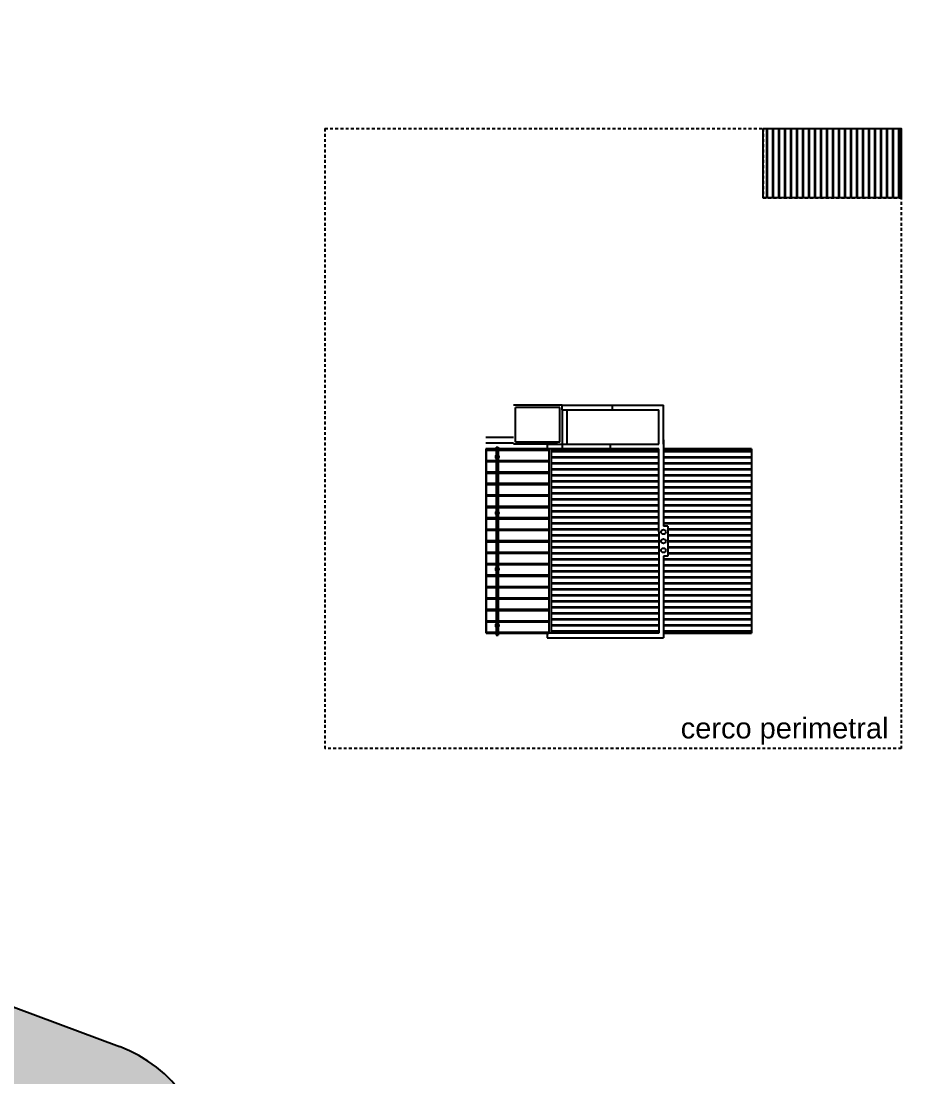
# Model space of a CAD drawing. Header units: millimetres. Extents: x 0 to 6982707, y 6395274 to 12792127.
# Drawn here: x 3492587.61 to 3492626.16, y 6395375.73 to 6395421.54 of the extents above; entities that cross this region are included whole.
import ezdxf

# ---------------------------------------------------------------- set-up
doc = ezdxf.new("R2010")
doc.units = ezdxf.units.MM
doc.header["$LTSCALE"] = 0.01
doc.linetypes.add('DASHED', pattern=[19.05, 12.7, -6.35])
for name, color, linetype in [('auxiliar', 1, 'Continuous'), ('loteo', 4, 'Continuous'), ('mamposteria', 3, 'Continuous')]:
    doc.layers.add(name, color=color, linetype=linetype)
doc.styles.add('ARIAL', font='arial.ttf')

msp = doc.modelspace()

# ---------------------------------------------------------------- hatches: boundary and pattern name
at = {"layer": 'loteo', "linetype": 'Continuous', "ltscale": 1.2, "transparency": 33554687}
h = msp.add_hatch(color=52, dxfattribs=at)
h.dxf.hatch_style = 1
edge = h.paths.add_edge_path()
edge.add_arc((3492636.888, 6395369.587), 6, 90, 205.5126)
edge.add_line((3492631.473, 6395367.003), (3492640.295, 6395348.517))
edge.add_spline(control_points=[(3492640.295, 6395348.517), (3492640.693, 6395348.969), (3492641.057, 6395349.45), (3492641.646, 6395350.385), (3492641.884, 6395350.834), (3492642.268, 6395351.747), (3492642.414, 6395352.208), (3492642.63, 6395353.256), (3492642.677, 6395353.852), (3492642.677, 6395355.296), (3492642.585, 6395356.15), (3492642.371, 6395357.839), (3492642.25, 6395358.675), (3492642.147, 6395360.296), (3492642.164, 6395361.085), (3492642.442, 6395362.156), (3492642.56, 6395362.473), (3492642.881, 6395363.077), (3492643.087, 6395363.365), (3492643.736, 6395364.077), (3492644.234, 6395364.462), (3492645.371, 6395365.266), (3492646.022, 6395365.676), (3492646.907, 6395366.342), (3492647.199, 6395366.586), (3492647.69, 6395367.091), (3492647.886, 6395367.349), (3492648.371, 6395368.21), (3492648.537, 6395368.878), (3492648.631, 6395370.379), (3492648.555, 6395371.208), (3492648.282, 6395372.801), (3492648.11, 6395373.55), (3492647.845, 6395374.609), (3492647.768, 6395374.909), (3492647.509, 6395375.587)], knot_values=[0.222865, 0.222865, 0.222865, 0.222865, 1.785667, 1.785667, 3.148628, 3.148628, 4.511588, 4.511588, 6.217124, 6.217124, 8.591469, 8.591469, 10.965815, 10.965815, 13.340161, 13.340161, 14.37338, 14.37338, 15.4066, 15.4066, 17.190278, 17.190278, 19.329815, 19.329815, 20.531065, 20.531065, 21.732316, 21.732316, 24.218421, 24.218421, 26.704526, 26.704526, 28.746482, 28.746482, 29.544596, 29.544596, 29.544596, 29.544596], degree=3, periodic=0)
edge.add_line((3492647.509, 6395375.587), (3492641.821, 6395375.587))
edge.add_line((3492641.821, 6395375.587), (3492636.888, 6395375.587))
edge = h.paths.add_edge_path()
edge.add_spline(control_points=[(3492559.326, 6395421.586), (3492559.471, 6395422.003), (3492559.644, 6395422.412), (3492560.1, 6395423.328), (3492560.403, 6395423.821), (3492561.074, 6395424.732), (3492561.443, 6395425.151), (3492562.625, 6395426.318), (3492563.515, 6395426.975), (3492566.291, 6395428.699), (3492568.316, 6395429.56), (3492571.41, 6395431.092), (3492572.576, 6395431.735), (3492574.072, 6395432.901), (3492574.541, 6395433.347), (3492575.336, 6395434.338), (3492575.668, 6395434.886), (3492576.607, 6395436.914), (3492576.931, 6395438.624), (3492577.083, 6395442.364), (3492576.91, 6395444.391), (3492576.428, 6395447.572), (3492576.216, 6395448.704), (3492575.747, 6395450.952), (3492575.494, 6395452.07), (3492574.942, 6395454.78), (3492574.675, 6395456.35), (3492574.587, 6395459.045), (3492574.688, 6395460.198), (3492575.195, 6395461.871), (3492575.44, 6395462.438), (3492576.216, 6395463.723), (3492576.82, 6395464.408), (3492578.245, 6395465.633), (3492579.067, 6395466.176), (3492580.617, 6395466.989), (3492581.314, 6395467.293), (3492582.034, 6395467.553)], knot_values=[188.886661, 188.886661, 188.886661, 188.886661, 190.04921, 190.04921, 191.597278, 191.597278, 193.145345, 193.145345, 196.241479, 196.241479, 202.316375, 202.316375, 206.450505, 206.450505, 208.728813, 208.728813, 211.007121, 211.007121, 216.509975, 216.509975, 222.01283, 222.01283, 225.019891, 225.019891, 228.026952, 228.026952, 232.422097, 232.422097, 235.919704, 235.919704, 237.811343, 237.811343, 240.434703, 240.434703, 243.058063, 243.058063, 244.99268, 244.99268, 244.99268, 244.99268], degree=3, periodic=0)
edge.add_line((3492582.034, 6395467.553), (3492576.778, 6395478.578))
edge.add_arc((3492571.362, 6395475.997), 6, 25.4869, 164.8499)
edge.add_line((3492565.571, 6395477.565), (3492552.586, 6395429.607))
edge.add_arc((3492558.377, 6395428.039), 6, 164.8499, 255.2886)
edge.add_line((3492556.853, 6395422.235), (3492559.326, 6395421.586))
edge = h.paths.add_edge_path()
edge.add_arc((3492658.732, 6395425.715), 6, 128.7084, 237.3717)
edge.add_line((3492655.497, 6395420.662), (3492658.822, 6395418.533))
edge.add_spline(control_points=[(3492658.822, 6395418.533), (3492658.958, 6395418.816), (3492659.109, 6395419.099), (3492659.565, 6395419.872), (3492659.896, 6395420.358), (3492661.154, 6395422.064), (3492662.201, 6395423.246), (3492663.551, 6395424.951), (3492663.973, 6395425.523), (3492664.628, 6395426.604), (3492664.859, 6395427.112), (3492665.013, 6395427.782), (3492665.035, 6395427.984), (3492665.024, 6395428.369), (3492664.992, 6395428.549), (3492664.849, 6395428.958), (3492664.722, 6395429.19), (3492664.314, 6395429.75), (3492663.995, 6395430.08), (3492662.85, 6395431.088), (3492661.841, 6395431.774), (3492660.246, 6395432.893), (3492659.677, 6395433.299), (3492659.134, 6395433.727)], knot_values=[382.586242, 382.586242, 382.586242, 382.586242, 383.442078, 383.442078, 384.960581, 384.960581, 388.860072, 388.860072, 390.935734, 390.935734, 393.011397, 393.011397, 393.990616, 393.990616, 394.969835, 394.969835, 396.170262, 396.170262, 397.785032, 397.785032, 401.041826, 401.041826, 402.809817, 402.809817, 402.809817, 402.809817], degree=3, periodic=0)
edge.add_line((3492659.134, 6395433.727), (3492654.98, 6395430.397))
edge = h.paths.add_edge_path()
edge.add_arc((3492673.234, 6395437.337), 6, 344.4625, 488.7084)
edge.add_line((3492669.482, 6395442.019), (3492659.937, 6395434.37))
edge.add_spline(control_points=[(3492659.937, 6395434.37), (3492660.138, 6395434.215), (3492660.344, 6395434.061), (3492661.305, 6395433.361), (3492662.093, 6395432.83), (3492663.568, 6395431.764), (3492664.256, 6395431.231), (3492665.158, 6395430.3), (3492665.454, 6395429.926), (3492665.813, 6395429.252), (3492665.92, 6395428.968), (3492666.035, 6395428.379), (3492666.044, 6395428.081), (3492665.953, 6395427.209), (3492665.747, 6395426.644), (3492665.166, 6395425.517), (3492664.789, 6395424.954), (3492663.94, 6395423.815), (3492663.468, 6395423.239), (3492662.142, 6395421.636), (3492661.268, 6395420.595), (3492660.28, 6395419.126), (3492660.019, 6395418.693), (3492659.758, 6395418.173), (3492659.714, 6395418.081), (3492659.672, 6395417.989)], knot_values=[382.793561, 382.793561, 382.793561, 382.793561, 383.469444, 383.469444, 385.906902, 385.906902, 388.344359, 388.344359, 389.869404, 389.869404, 390.875693, 390.875693, 391.881982, 391.881982, 393.839843, 393.839843, 395.797704, 395.797704, 397.755566, 397.755566, 401.1894, 401.1894, 402.628751, 402.628751, 402.937795, 402.937795, 402.937795, 402.937795], degree=3, periodic=0)
edge.add_line((3492659.672, 6395417.989), (3492662.997, 6395415.86))
edge.add_line((3492662.997, 6395415.86), (3492663.463, 6395415.279))
edge.add_arc((3492668.144, 6395419.032), 6, 218.7167, 344.4618)
edge.add_line((3492673.925, 6395417.424), (3492679.015, 6395435.73))
edge = h.paths.add_edge_path()
edge.add_arc((3492632.252, 6395466.277), 6, 70.9029, 169.5526)
edge.add_spline(control_points=[(3492626.352, 6395467.365), (3492626.443, 6395467.327), (3492626.534, 6395467.288), (3492627.8, 6395466.726), (3492628.938, 6395465.983), (3492630.96, 6395464.206), (3492631.845, 6395463.172), (3492632.902, 6395461.391), (3492633.218, 6395460.694), (3492633.566, 6395459.511), (3492633.656, 6395459.033), (3492633.741, 6395458.084), (3492633.737, 6395457.611), (3492633.578, 6395455.739), (3492633.137, 6395454.369), (3492632.071, 6395451.689), (3492631.445, 6395450.378), (3492630.424, 6395447.832), (3492630.031, 6395446.599), (3492629.88, 6395444.641), (3492629.953, 6395443.882), (3492630.342, 6395442.772), (3492630.516, 6395442.411), (3492630.962, 6395441.683), (3492631.232, 6395441.32), (3492632.492, 6395439.865), (3492633.819, 6395438.823), (3492636.77, 6395437.079), (3492638.394, 6395436.376), (3492641.046, 6395435.619), (3492642.117, 6395435.442), (3492643.694, 6395435.427), (3492644.273, 6395435.505), (3492645.102, 6395435.786), (3492645.397, 6395435.953), (3492645.808, 6395436.327), (3492645.95, 6395436.515), (3492646.171, 6395436.975), (3492646.251, 6395437.256), (3492646.354, 6395437.902), (3492646.376, 6395438.267), (3492646.376, 6395439.529), (3492646.27, 6395440.536), (3492646.078, 6395442.603), (3492645.994, 6395443.665), (3492646.095, 6395445.328), (3492646.198, 6395445.965), (3492646.562, 6395446.949), (3492646.761, 6395447.323), (3492647.235, 6395447.915), (3492647.485, 6395448.148), (3492648.044, 6395448.543), (3492648.353, 6395448.708), (3492649.511, 6395449.19), (3492650.472, 6395449.359), (3492652.443, 6395449.411), (3492653.454, 6395449.292), (3492655.162, 6395448.826), (3492655.884, 6395448.519), (3492656.807, 6395447.883), (3492657.095, 6395447.628), (3492657.517, 6395447.11), (3492657.669, 6395446.858), (3492657.889, 6395446.329), (3492657.959, 6395446.054), (3492658.081, 6395445.185), (3492658.03, 6395444.576), (3492657.814, 6395443.343), (3492657.648, 6395442.717), (3492657.317, 6395441.472), (3492657.151, 6395440.853), (3492656.953, 6395439.805), (3492656.898, 6395439.365), (3492656.893, 6395438.686), (3492656.913, 6395438.432), (3492657.004, 6395437.948), (3492657.076, 6395437.712), (3492657.441, 6395436.831), (3492657.903, 6395436.212), (3492658.697, 6395435.414), (3492658.914, 6395435.213), (3492659.143, 6395435.015)], knot_values=[304.21626, 304.21626, 304.21626, 304.21626, 304.471588, 304.471588, 307.781211, 307.781211, 311.090833, 311.090833, 313.081656, 313.081656, 314.399962, 314.399962, 315.718269, 315.718269, 319.660188, 319.660188, 323.602108, 323.602108, 327.544027, 327.544027, 330.207718, 330.207718, 331.503594, 331.503594, 332.79947, 332.79947, 336.766127, 336.766127, 340.732785, 340.732785, 343.617547, 343.617547, 345.655708, 345.655708, 347.215696, 347.215696, 348.428284, 348.428284, 349.640872, 349.640872, 350.85346, 350.85346, 353.524612, 353.524612, 356.195765, 356.195765, 357.953014, 357.953014, 359.140714, 359.140714, 360.062124, 360.062124, 360.983534, 360.983534, 363.305037, 363.305037, 365.62654, 365.62654, 367.578551, 367.578551, 368.635273, 368.635273, 369.461082, 369.461082, 370.286891, 370.286891, 372.028572, 372.028572, 373.770252, 373.770252, 375.511932, 375.511932, 376.852372, 376.852372, 377.723451, 377.723451, 378.59453, 378.59453, 381.031987, 381.031987, 381.869362, 381.869362, 381.869362, 381.869362], degree=3, periodic=0)
edge.add_line((3492659.143, 6395435.015), (3492675.239, 6395447.914))
edge.add_arc((3492671.487, 6395452.596), 6, 308.7084, 430.6594)
edge.add_arc((3489323.192, 6385913.034), 10116.11, 70.6594182, 70.8949009)
edge = h.paths.add_edge_path()
edge.add_spline(control_points=[(3492658.35, 6395434.38), (3492658.174, 6395434.537), (3492658.002, 6395434.697), (3492657.372, 6395435.323), (3492656.957, 6395435.815), (3492656.303, 6395436.888), (3492656.064, 6395437.471), (3492655.896, 6395438.484), (3492655.883, 6395438.876), (3492655.944, 6395439.977), (3492656.092, 6395440.689), (3492656.439, 6395442.09), (3492656.639, 6395442.779), (3492656.942, 6395444.076), (3492657.044, 6395444.685), (3492657.036, 6395445.465), (3492657.009, 6395445.698), (3492656.901, 6395446.124), (3492656.821, 6395446.316), (3492656.563, 6395446.725), (3492656.36, 6395446.943), (3492655.585, 6395447.552), (3492654.849, 6395447.885), (3492653.193, 6395448.315), (3492652.274, 6395448.414), (3492650.516, 6395448.35), (3492649.677, 6395448.186), (3492648.766, 6395447.792), (3492648.546, 6395447.672), (3492648.161, 6395447.402), (3492647.998, 6395447.255), (3492647.563, 6395446.744), (3492647.362, 6395446.317), (3492647.1, 6395445.307), (3492647.043, 6395444.727), (3492647.027, 6395443.386), (3492647.084, 6395442.611), (3492647.225, 6395441.048), (3492647.309, 6395440.26), (3492647.393, 6395438.75), (3492647.393, 6395438.029), (3492647.226, 6395437.037), (3492647.14, 6395436.719), (3492646.884, 6395436.127), (3492646.71, 6395435.855), (3492646.191, 6395435.282), (3492645.805, 6395435.022), (3492644.824, 6395434.599), (3492644.201, 6395434.478), (3492642.63, 6395434.397), (3492641.641, 6395434.505), (3492638.95, 6395435.102), (3492637.178, 6395435.782), (3492633.873, 6395437.563), (3492632.34, 6395438.662), (3492630.711, 6395440.366), (3492630.309, 6395440.864), (3492629.646, 6395441.895), (3492629.387, 6395442.43), (3492628.986, 6395443.692), (3492628.902, 6395444.424), (3492628.956, 6395446.143), (3492629.182, 6395447.128), (3492629.959, 6395449.499), (3492630.607, 6395450.883), (3492631.793, 6395453.634), (3492632.328, 6395455), (3492632.692, 6395456.94), (3492632.747, 6395457.541), (3492632.701, 6395458.729), (3492632.598, 6395459.316), (3492632.032, 6395461.038), (3492631.339, 6395462.171), (3492629.555, 6395464.202), (3492628.464, 6395465.101), (3492626.933, 6395465.994), (3492626.548, 6395466.19), (3492626.161, 6395466.359)], knot_values=[304.411929, 304.411929, 304.411929, 304.411929, 305.024889, 305.024889, 306.754973, 306.754973, 308.485057, 308.485057, 309.548947, 309.548947, 311.465286, 311.465286, 313.381625, 313.381625, 315.297964, 315.297964, 316.214987, 316.214987, 317.132009, 317.132009, 318.277527, 318.277527, 320.586316, 320.586316, 322.895105, 322.895105, 325.203893, 325.203893, 326.043402, 326.043402, 326.88291, 326.88291, 328.646504, 328.646504, 330.410099, 330.410099, 332.451659, 332.451659, 334.493219, 334.493219, 336.534779, 336.534779, 337.565378, 337.565378, 338.595977, 338.595977, 340.113778, 340.113778, 342.040033, 342.040033, 344.60753, 344.60753, 348.732831, 348.732831, 352.858132, 352.858132, 354.468758, 354.468758, 356.079384, 356.079384, 358.227813, 358.227813, 361.153186, 361.153186, 365.310663, 365.310663, 369.46814, 369.46814, 371.365302, 371.365302, 373.262465, 373.262465, 376.889271, 376.889271, 380.516076, 380.516076, 381.710399, 381.710399, 381.710399, 381.710399], degree=3, periodic=0)
edge.add_line((3492626.161, 6395466.359), (3492621.137, 6395439.907))
edge.add_arc((3492627.031, 6395438.787), 6, 169.2461, 259.2461)
edge.add_line((3492625.912, 6395432.892), (3492639.675, 6395430.278))
edge.add_arc((3492638.556, 6395424.384), 6, 57.3717, 79.2461, ccw=False)
edge.add_line((3492641.791, 6395429.437), (3492643.941, 6395428.061))
edge.add_arc((3492647.176, 6395433.114), 6, 237.3717, 308.7084)
edge.add_line((3492650.928, 6395428.432), (3492658.35, 6395434.38))
edge = h.paths.add_edge_path()
edge.add_arc((3492582.203, 6395483.467), 6, 71.2028, 205.4869)
edge.add_line((3492576.787, 6395480.885), (3492582.991, 6395467.869))
edge.add_spline(control_points=[(3492582.991, 6395467.869), (3492584.236, 6395468.241), (3492585.53, 6395468.483), (3492588.367, 6395468.691), (3492589.9, 6395468.582), (3492591.913, 6395468.02), (3492592.519, 6395467.781), (3492593.535, 6395467.222), (3492593.957, 6395466.922), (3492594.723, 6395466.25), (3492595.069, 6395465.878), (3492596.25, 6395464.397), (3492596.903, 6395463.122), (3492598.14, 6395460.488), (3492598.724, 6395459.126), (3492600.123, 6395456.597), (3492600.936, 6395455.434), (3492602.418, 6395454.13), (3492602.875, 6395453.798), (3492603.87, 6395453.205), (3492604.404, 6395452.944), (3492606.067, 6395452.283), (3492607.258, 6395452.005), (3492609.536, 6395451.828), (3492610.623, 6395451.932), (3492611.97, 6395452.384), (3492612.372, 6395452.584), (3492613.053, 6395453.073), (3492613.339, 6395453.365), (3492613.846, 6395454.054), (3492614.066, 6395454.451), (3492614.667, 6395455.802), (3492614.964, 6395456.899), (3492615.563, 6395459.241), (3492615.866, 6395460.486), (3492616.749, 6395462.916), (3492617.323, 6395464.087), (3492618.631, 6395465.925), (3492619.322, 6395466.645), (3492620.558, 6395467.451), (3492621.025, 6395467.677), (3492622.019, 6395467.977), (3492622.539, 6395468.05), (3492623.832, 6395468.067), (3492624.617, 6395467.941), (3492625.399, 6395467.705)], knot_values=[245.838777, 245.838777, 245.838777, 245.838777, 249.101775, 249.101775, 253.109134, 253.109134, 254.978617, 254.978617, 256.526814, 256.526814, 258.075011, 258.075011, 262.285952, 262.285952, 266.496893, 266.496893, 270.707834, 270.707834, 272.344419, 272.344419, 273.981004, 273.981004, 277.254175, 277.254175, 280.527345, 280.527345, 282.163282, 282.163282, 283.769648, 283.769648, 285.376015, 285.376015, 288.714909, 288.714909, 292.053804, 292.053804, 295.392698, 295.392698, 298.160858, 298.160858, 299.661412, 299.661412, 301.161966, 301.161966, 303.330808, 303.330808, 303.330808, 303.330808], degree=3, periodic=0)
edge.add_line((3492625.399, 6395467.705), (3492625.73, 6395469.449))
edge.add_arc((3492619.835, 6395470.569), 6, 349.2468, 430.9694)
edge.add_arc((3489323.192, 6385913.034), 10116.11, 70.969352, 71.1948051)
edge = h.paths.add_edge_path()
edge.add_spline(control_points=[(3492595.779, 6395359.42), (3492595.632, 6395359.541), (3492595.485, 6395359.659), (3492594.394, 6395360.514), (3492593.459, 6395361.122), (3492592.085, 6395361.704), (3492591.625, 6395361.843), (3492590.701, 6395361.99), (3492590.242, 6395361.987), (3492589.288, 6395361.838), (3492588.795, 6395361.694), (3492587.294, 6395361.132), (3492586.236, 6395360.583), (3492583.931, 6395359.542), (3492582.678, 6395359.049), (3492579.896, 6395358.577), (3492578.404, 6395358.597), (3492575.521, 6395359.073), (3492574.129, 6395359.53), (3492572.049, 6395360.677), (3492571.27, 6395361.282), (3492570.312, 6395362.454), (3492570.018, 6395362.953), (3492569.699, 6395363.848), (3492569.618, 6395364.223), (3492569.553, 6395364.985), (3492569.567, 6395365.371), (3492569.708, 6395366.643), (3492569.96, 6395367.536), (3492570.45, 6395369.256), (3492570.689, 6395370.085), (3492570.821, 6395371.118), (3492570.834, 6395371.403), (3492570.799, 6395371.938), (3492570.753, 6395372.191), (3492570.526, 6395372.946), (3492570.254, 6395373.414), (3492569.612, 6395374.15), (3492569.303, 6395374.432), (3492568.951, 6395374.702)], knot_values=[83.386623, 83.386623, 83.386623, 83.386623, 83.906224, 83.906224, 87.260419, 87.260419, 88.994228, 88.994228, 90.811802, 90.811802, 92.629376, 92.629376, 96.154523, 96.154523, 99.679669, 99.679669, 103.204816, 103.204816, 106.729962, 106.729962, 109.381616, 109.381616, 111.047784, 111.047784, 112.140639, 112.140639, 113.233493, 113.233493, 115.747171, 115.747171, 118.260849, 118.260849, 119.321625, 119.321625, 120.3824, 120.3824, 122.626968, 122.626968, 124.131535, 124.131535, 124.131535, 124.131535], degree=3, periodic=0)
edge.add_line((3492568.951, 6395374.702), (3492548.068, 6395364.056))
edge.add_arc((3492550.792, 6395358.711), 6, 117.0095, 256.3468)
edge.add_line((3492549.376, 6395352.88), (3492587.218, 6395343.688))
edge.add_arc((3492588.634, 6395349.519), 6, 256.3471, 346.3468)
edge.add_line((3492594.465, 6395348.103), (3492595.609, 6395352.815))
edge.add_arc((3492589.779, 6395354.231), 6, 346.3468, 360.0007)
edge.add_line((3492595.779, 6395354.232), (3492595.779, 6395359.42))
edge = h.paths.add_edge_path()
edge.add_arc((3492589.779, 6395371.421), 6, 360, 429.5506)
edge.add_line((3492591.875, 6395377.043), (3492586.212, 6395379.155))
edge.add_line((3492586.212, 6395379.155), (3492584.958, 6395379.859))
edge.add_arc((3492582.019, 6395374.628), 6, 60.673, 117.0095)
edge.add_line((3492579.294, 6395379.974), (3492569.926, 6395375.199))
edge.add_spline(control_points=[(3492569.926, 6395375.199), (3492570.033, 6395375.107), (3492570.136, 6395375.014), (3492570.774, 6395374.399), (3492571.207, 6395373.814), (3492571.631, 6395372.8), (3492571.733, 6395372.428), (3492571.836, 6395371.648), (3492571.834, 6395371.237), (3492571.715, 6395370.128), (3492571.531, 6395369.416), (3492571.07, 6395367.766), (3492570.78, 6395366.826), (3492570.599, 6395365.659), (3492570.571, 6395365.366), (3492570.565, 6395364.806), (3492570.587, 6395364.543), (3492570.714, 6395363.921), (3492570.85, 6395363.569), (3492571.36, 6395362.677), (3492571.832, 6395362.163), (3492573.256, 6395361.072), (3492574.325, 6395360.554), (3492576.669, 6395359.845), (3492577.945, 6395359.652), (3492579.807, 6395359.644), (3492580.42, 6395359.688), (3492581.594, 6395359.873), (3492582.158, 6395360.017), (3492583.791, 6395360.548), (3492584.814, 6395361.033), (3492586.804, 6395361.975), (3492587.769, 6395362.433), (3492589.144, 6395362.821), (3492589.536, 6395362.902), (3492590.331, 6395362.983), (3492590.736, 6395362.979), (3492591.642, 6395362.868), (3492592.142, 6395362.736), (3492593.626, 6395362.176), (3492594.59, 6395361.587), (3492595.62, 6395360.819), (3492595.7, 6395360.759), (3492595.779, 6395360.698)], knot_values=[84.106165, 84.106165, 84.106165, 84.106165, 84.538071, 84.538071, 86.88054, 86.88054, 88.119366, 88.119366, 89.358192, 89.358192, 91.442575, 91.442575, 94.184018, 94.184018, 95.148091, 95.148091, 96.112164, 96.112164, 97.519086, 97.519086, 99.837841, 99.837841, 103.092094, 103.092094, 106.346346, 106.346346, 107.973473, 107.973473, 109.600599, 109.600599, 112.812356, 112.812356, 116.024113, 116.024113, 117.290172, 117.290172, 118.556232, 118.556232, 120.163309, 120.163309, 123.38277, 123.38277, 123.65144, 123.65144, 123.65144, 123.65144], degree=3, periodic=0)
edge.add_line((3492595.779, 6395360.698), (3492595.779, 6395371.421))
edge = h.paths.add_edge_path()
edge.add_arc((3492654.397, 6395369.587), 6, 344.4618, 450)
edge.add_line((3492654.397, 6395375.587), (3492648.625, 6395375.587))
edge.add_spline(control_points=[(3492648.625, 6395375.587), (3492648.708, 6395375.267), (3492648.791, 6395374.947), (3492649.053, 6395373.901), (3492649.223, 6395373.177), (3492649.525, 6395371.52), (3492649.628, 6395370.594), (3492649.557, 6395368.969), (3492649.424, 6395368.256), (3492648.991, 6395367.247), (3492648.8, 6395366.914), (3492648.246, 6395366.188), (3492647.854, 6395365.825), (3492647.016, 6395365.16), (3492646.568, 6395364.856), (3492645.561, 6395364.175), (3492645.007, 6395363.804), (3492644.311, 6395363.214), (3492644.098, 6395363.004), (3492643.754, 6395362.58), (3492643.623, 6395362.364), (3492643.412, 6395361.896), (3492643.334, 6395361.647), (3492643.151, 6395360.755), (3492643.152, 6395360.034), (3492643.285, 6395358.46), (3492643.414, 6395357.61), (3492643.624, 6395355.836), (3492643.706, 6395354.913), (3492643.645, 6395353.409), (3492643.578, 6395352.837), (3492643.183, 6395351.146), (3492642.667, 6395350.063), (3492641.625, 6395348.533), (3492641.21, 6395348.02), (3492640.76, 6395347.542)], knot_values=[0.110671, 0.110671, 0.110671, 0.110671, 0.95717, 0.95717, 2.87151, 2.87151, 5.411728, 5.411728, 7.536651, 7.536651, 8.654558, 8.654558, 10.149583, 10.149583, 11.644607, 11.644607, 13.582382, 13.582382, 14.626525, 14.626525, 15.658208, 15.658208, 16.689892, 16.689892, 19.115042, 19.115042, 21.540192, 21.540192, 23.965342, 23.965342, 25.431285, 25.431285, 28.31054, 28.31054, 29.88301, 29.88301, 29.88301, 29.88301], degree=3, periodic=0)
edge.add_line((3492640.76, 6395347.542), (3492642.536, 6395343.821))
edge.add_arc((3492647.951, 6395346.405), 6, 205.5126, 344.4618)
edge.add_line((3492653.732, 6395344.798), (3492660.177, 6395367.98))

# ---------------------------------------------------------------- linework, layer by layer
at = {"layer": 'auxiliar', "linetype": 'DASHED'}
for p, q in [((3492600.779, 6395416.875), (3492625.79, 6395416.875)), ((3492600.779, 6395416.875), (3492600.779, 6395389.975)), ((3492619.79, 6395416.875), (3492619.79, 6395413.875)), ((3492625.79, 6395416.875), (3492625.79, 6395389.975)), ((3492619.79, 6395413.875), (3492625.79, 6395413.875)), ((3492625.79, 6395389.975), (3492600.779, 6395389.975))]:
    msp.add_line(p, q, dxfattribs=at)
at = {"layer": 'loteo', "ltscale": 0.01}
for p, q in [((3492611.074, 6395404.875), (3492615.474, 6395404.875)), ((3492611.074, 6395404.675), (3492611.074, 6395404.875)), ((3492611.074, 6395404.675), (3492611.074, 6395403.175)), ((3492615.474, 6395403.175), (3492615.474, 6395404.875)), ((3492610.424, 6395403.175), (3492610.424, 6395402.975)), ((3492610.874, 6395403.175), (3492610.424, 6395403.175)), ((3492610.424, 6395403.175), (3492611.074, 6395403.175)), ((3492611.074, 6395403.175), (3492611.074, 6395402.975)), ((3492615.474, 6395403.365), (3492615.474, 6395403.175)), ((3492615.474, 6395403.175), (3492615.474, 6395400.274)), ((3492610.874, 6395402.975), (3492610.424, 6395402.975)), ((3492611.074, 6395402.975), (3492610.424, 6395402.975)), ((3492610.494, 6395402.975), (3492610.494, 6395394.975)), ((3492610.594, 6395402.975), (3492615.274, 6395402.975)), ((3492610.594, 6395402.975), (3492615.274, 6395402.975)), ((3492610.594, 6395402.975), (3492610.594, 6395394.975)), ((3492615.274, 6395402.975), (3492610.594, 6395402.975)), ((3492611.074, 6395402.975), (3492615.274, 6395402.975)), ((3492615.274, 6395400.274), (3492615.274, 6395402.975)), ((3492615.474, 6395402.975), (3492619.29, 6395402.975)), ((3492615.474, 6395402.975), (3492619.29, 6395402.975)), ((3492619.29, 6395402.975), (3492615.474, 6395402.975)), ((3492619.29, 6395402.975), (3492619.29, 6395394.975)), ((3492619.29, 6395402.975), (3492619.29, 6395394.975)), ((3492615.274, 6395399.375), (3492615.274, 6395400.274)), ((3492615.474, 6395400.274), (3492615.474, 6395399.625)), ((3492615.664, 6395399.625), (3492615.474, 6395399.625)), ((3492615.664, 6395399.625), (3492615.664, 6395398.325)), ((3492615.274, 6395399.375), (3492615.274, 6395394.975)), ((3492615.474, 6395398.325), (3492615.474, 6395394.775)), ((3492615.664, 6395398.325), (3492615.474, 6395398.325)), ((3492610.424, 6395394.975), (3492610.424, 6395394.775)), ((3492611.074, 6395394.975), (3492610.424, 6395394.975)), ((3492615.274, 6395394.975), (3492611.074, 6395394.975)), ((3492615.474, 6395394.975), (3492619.29, 6395394.975)), ((3492615.474, 6395394.975), (3492619.29, 6395394.975)), ((3492610.424, 6395394.775), (3492615.474, 6395394.775))]:
    msp.add_line(p, q, dxfattribs=at)
at = {"layer": 'loteo', "linetype": 'Continuous', "ltscale": 1.2}
msp.add_line((3492586.212, 6395379.155), (3492591.875, 6395377.043), dxfattribs=at)
at = {"layer": 'loteo', "ltscale": 0.01}
msp.add_lwpolyline([(3492619.79, 6395416.875), (3492625.79, 6395416.875), (3492625.79, 6395413.875), (3492619.79, 6395413.875)], close=True, dxfattribs=at)
for centre in [(3492615.469, 6395399.375), (3492615.469, 6395398.975), (3492615.469, 6395398.575)]:
    msp.add_circle(centre, 0.1, dxfattribs=at)
at = {"layer": 'loteo', "linetype": 'Continuous', "ltscale": 1.2}
msp.add_arc((3492589.779, 6395371.421), 6, 0, 69.5506, dxfattribs=at)
at = {"layer": 'mamposteria', "color": 251, "ltscale": 0.03}
for p, q in [((3492619.94, 6395416.875), (3492619.94, 6395413.875)), ((3492619.97, 6395416.875), (3492619.97, 6395413.875)), ((3492620.2, 6395416.875), (3492620.2, 6395413.875)), ((3492620.23, 6395416.875), (3492620.23, 6395413.875)), ((3492620.46, 6395416.875), (3492620.46, 6395413.875)), ((3492620.49, 6395416.875), (3492620.49, 6395413.875)), ((3492620.72, 6395416.875), (3492620.72, 6395413.875)), ((3492620.75, 6395416.875), (3492620.75, 6395413.875)), ((3492620.98, 6395416.875), (3492620.98, 6395413.875)), ((3492620.98, 6395416.875), (3492620.98, 6395413.875)), ((3492621.01, 6395416.875), (3492621.01, 6395413.875)), ((3492621.24, 6395416.875), (3492621.24, 6395413.875)), ((3492621.27, 6395416.875), (3492621.27, 6395413.875)), ((3492621.5, 6395416.875), (3492621.5, 6395413.875)), ((3492621.53, 6395416.875), (3492621.53, 6395413.875)), ((3492621.76, 6395416.875), (3492621.76, 6395413.875)), ((3492621.79, 6395416.875), (3492621.79, 6395413.875)), ((3492622.02, 6395416.875), (3492622.02, 6395413.875)), ((3492622.05, 6395416.875), (3492622.05, 6395413.875)), ((3492622.28, 6395416.875), (3492622.28, 6395413.875)), ((3492622.31, 6395416.875), (3492622.31, 6395413.875)), ((3492622.54, 6395416.875), (3492622.54, 6395413.875)), ((3492622.54, 6395416.875), (3492622.54, 6395413.875)), ((3492622.57, 6395416.875), (3492622.57, 6395413.875)), ((3492622.8, 6395416.875), (3492622.8, 6395413.875)), ((3492622.83, 6395416.875), (3492622.83, 6395413.875)), ((3492623.06, 6395416.875), (3492623.06, 6395413.875)), ((3492623.09, 6395416.875), (3492623.09, 6395413.875)), ((3492623.32, 6395416.875), (3492623.32, 6395413.875)), ((3492623.35, 6395416.875), (3492623.35, 6395413.875)), ((3492623.58, 6395416.875), (3492623.58, 6395413.875)), ((3492623.61, 6395416.875), (3492623.61, 6395413.875)), ((3492623.84, 6395416.875), (3492623.84, 6395413.875)), ((3492623.84, 6395416.875), (3492623.84, 6395413.875)), ((3492623.87, 6395416.875), (3492623.87, 6395413.875)), ((3492624.1, 6395416.875), (3492624.1, 6395413.875)), ((3492624.13, 6395416.875), (3492624.13, 6395413.875)), ((3492624.36, 6395416.875), (3492624.36, 6395413.875)), ((3492624.39, 6395416.875), (3492624.39, 6395413.875)), ((3492624.62, 6395416.875), (3492624.62, 6395413.875)), ((3492624.65, 6395416.875), (3492624.65, 6395413.875)), ((3492624.88, 6395416.875), (3492624.88, 6395413.875)), ((3492624.91, 6395416.875), (3492624.91, 6395413.875)), ((3492625.14, 6395416.875), (3492625.14, 6395413.875)), ((3492625.14, 6395416.875), (3492625.14, 6395413.875)), ((3492625.17, 6395416.875), (3492625.17, 6395413.875)), ((3492625.4, 6395416.875), (3492625.4, 6395413.875)), ((3492625.43, 6395416.875), (3492625.43, 6395413.875)), ((3492625.66, 6395416.875), (3492625.66, 6395413.875)), ((3492625.69, 6395416.875), (3492625.69, 6395413.875)), ((3492611.074, 6395404.875), (3492608.959, 6395404.875)), ((3492609.059, 6395403.275), (3492609.059, 6395404.775)), ((3492610.974, 6395404.775), (3492609.059, 6395404.775)), ((3492610.974, 6395403.275), (3492610.974, 6395404.775)), ((3492611.074, 6395404.675), (3492613.264, 6395404.675)), ((3492611.274, 6395404.675), (3492611.274, 6395403.175)), ((3492613.264, 6395404.675), (3492613.264, 6395404.875)), ((3492613.264, 6395404.675), (3492613.264, 6395404.875)), ((3492613.264, 6395404.675), (3492615.274, 6395404.675)), ((3492615.274, 6395403.175), (3492615.274, 6395404.675)), ((3492608.959, 6395403.475), (3492607.759, 6395403.475)), ((3492608.959, 6395403.225), (3492607.759, 6395403.225)), ((3492610.424, 6395403.175), (3492608.959, 6395403.175)), ((3492610.974, 6395403.275), (3492609.059, 6395403.275)), ((3492611.074, 6395403.175), (3492615.274, 6395403.175)), ((3492613.174, 6395402.975), (3492613.174, 6395403.175)), ((3492613.174, 6395402.975), (3492613.174, 6395403.175)), ((3492607.759, 6395402.975), (3492607.759, 6395394.975)), ((3492607.759, 6395402.975), (3492607.759, 6395394.975)), ((3492611.074, 6395402.975), (3492607.759, 6395402.975)), ((3492610.424, 6395402.975), (3492607.759, 6395402.975)), ((3492610.874, 6395402.975), (3492607.774, 6395402.975)), ((3492607.779, 6395402.974), (3492610.494, 6395402.974)), ((3492607.779, 6395402.924), (3492607.779, 6395402.974)), ((3492607.779, 6395402.955), (3492607.779, 6395394.995)), ((3492607.779, 6395402.924), (3492610.494, 6395402.924)), ((3492608.219, 6395403.054), (3492608.219, 6395402.974)), ((3492608.219, 6395403.054), (3492608.299, 6395403.054)), ((3492608.219, 6395402.924), (3492608.219, 6395402.477)), ((3492608.299, 6395403.054), (3492608.299, 6395402.974)), ((3492608.299, 6395402.924), (3492608.299, 6395402.477)), ((3492615.274, 6395402.875), (3492610.594, 6395402.875)), ((3492615.274, 6395402.845), (3492610.594, 6395402.845)), ((3492615.274, 6395402.615), (3492610.594, 6395402.615)), ((3492615.274, 6395402.615), (3492610.594, 6395402.615)), ((3492619.29, 6395402.875), (3492615.474, 6395402.875)), ((3492619.29, 6395402.845), (3492615.474, 6395402.845)), ((3492619.29, 6395402.615), (3492615.474, 6395402.615)), ((3492619.29, 6395402.615), (3492615.474, 6395402.615)), ((3492607.779, 6395402.477), (3492610.494, 6395402.477)), ((3492607.779, 6395402.477), (3492607.779, 6395402.427)), ((3492607.779, 6395402.427), (3492610.494, 6395402.427)), ((3492608.219, 6395402.427), (3492608.219, 6395401.98)), ((3492608.299, 6395402.427), (3492608.299, 6395401.98)), ((3492615.274, 6395402.585), (3492610.594, 6395402.585)), ((3492615.274, 6395402.355), (3492610.594, 6395402.355)), ((3492615.274, 6395402.325), (3492610.594, 6395402.325)), ((3492619.29, 6395402.585), (3492615.474, 6395402.585)), ((3492619.29, 6395402.355), (3492615.474, 6395402.355)), ((3492619.29, 6395402.325), (3492615.474, 6395402.325)), ((3492607.779, 6395401.98), (3492610.494, 6395401.98)), ((3492607.779, 6395401.98), (3492607.779, 6395401.93)), ((3492607.779, 6395401.93), (3492610.494, 6395401.93)), ((3492608.219, 6395401.93), (3492608.219, 6395401.483)), ((3492608.299, 6395401.93), (3492608.299, 6395401.483)), ((3492615.274, 6395402.095), (3492610.594, 6395402.095)), ((3492615.274, 6395402.065), (3492610.594, 6395402.065)), ((3492615.274, 6395401.835), (3492610.594, 6395401.835)), ((3492615.274, 6395401.805), (3492610.594, 6395401.805)), ((3492619.29, 6395402.095), (3492615.474, 6395402.095)), ((3492619.29, 6395402.065), (3492615.474, 6395402.065)), ((3492619.29, 6395401.835), (3492615.474, 6395401.835)), ((3492619.29, 6395401.805), (3492615.474, 6395401.805)), ((3492607.779, 6395401.483), (3492610.494, 6395401.483)), ((3492607.779, 6395401.483), (3492607.779, 6395401.433)), ((3492607.779, 6395401.433), (3492610.494, 6395401.433)), ((3492608.219, 6395401.433), (3492608.219, 6395400.986)), ((3492608.299, 6395401.433), (3492608.299, 6395400.986)), ((3492615.274, 6395401.575), (3492610.594, 6395401.575)), ((3492615.274, 6395401.545), (3492610.594, 6395401.545)), ((3492615.274, 6395401.315), (3492610.594, 6395401.315)), ((3492615.274, 6395401.315), (3492610.594, 6395401.315)), ((3492615.274, 6395401.285), (3492610.594, 6395401.285)), ((3492619.29, 6395401.575), (3492615.474, 6395401.575)), ((3492619.29, 6395401.545), (3492615.474, 6395401.545)), ((3492619.29, 6395401.315), (3492615.474, 6395401.315)), ((3492619.29, 6395401.315), (3492615.474, 6395401.315)), ((3492619.29, 6395401.285), (3492615.474, 6395401.285)), ((3492607.779, 6395400.986), (3492610.494, 6395400.986)), ((3492607.779, 6395400.986), (3492607.779, 6395400.936)), ((3492607.779, 6395400.936), (3492610.494, 6395400.936)), ((3492608.219, 6395400.936), (3492608.219, 6395400.49)), ((3492608.299, 6395400.936), (3492608.299, 6395400.49)), ((3492615.274, 6395401.055), (3492610.594, 6395401.055)), ((3492615.274, 6395401.025), (3492610.594, 6395401.025)), ((3492615.274, 6395400.795), (3492610.594, 6395400.795)), ((3492615.274, 6395400.765), (3492610.594, 6395400.765)), ((3492619.29, 6395401.055), (3492615.474, 6395401.055)), ((3492619.29, 6395401.025), (3492615.474, 6395401.025)), ((3492619.29, 6395400.795), (3492615.474, 6395400.795)), ((3492619.29, 6395400.765), (3492615.474, 6395400.765)), ((3492607.779, 6395400.49), (3492610.494, 6395400.49)), ((3492607.779, 6395400.49), (3492607.779, 6395400.44)), ((3492607.779, 6395400.44), (3492610.494, 6395400.44)), ((3492608.219, 6395400.44), (3492608.219, 6395399.993)), ((3492608.299, 6395400.44), (3492608.299, 6395399.993)), ((3492615.274, 6395400.535), (3492610.594, 6395400.535)), ((3492615.274, 6395400.505), (3492610.594, 6395400.505)), ((3492619.29, 6395400.535), (3492615.474, 6395400.535)), ((3492619.29, 6395400.505), (3492615.474, 6395400.505)), ((3492607.779, 6395399.993), (3492610.494, 6395399.993)), ((3492607.779, 6395399.993), (3492607.779, 6395399.943)), ((3492607.779, 6395399.943), (3492610.494, 6395399.943)), ((3492608.219, 6395399.943), (3492608.219, 6395399.496)), ((3492608.299, 6395399.943), (3492608.299, 6395399.496)), ((3492615.274, 6395400.275), (3492610.594, 6395400.275)), ((3492615.274, 6395400.245), (3492610.594, 6395400.245)), ((3492615.274, 6395400.015), (3492610.594, 6395400.015)), ((3492615.274, 6395400.015), (3492610.594, 6395400.015)), ((3492615.274, 6395399.985), (3492610.594, 6395399.985)), ((3492619.29, 6395400.275), (3492615.474, 6395400.275)), ((3492619.29, 6395400.245), (3492615.474, 6395400.245)), ((3492619.29, 6395400.015), (3492615.474, 6395400.015)), ((3492619.29, 6395400.015), (3492615.474, 6395400.015)), ((3492619.29, 6395399.985), (3492615.474, 6395399.985)), ((3492607.779, 6395399.496), (3492610.494, 6395399.496)), ((3492607.779, 6395399.496), (3492607.779, 6395399.446)), ((3492607.779, 6395399.446), (3492610.494, 6395399.446)), ((3492608.219, 6395399.446), (3492608.219, 6395398.999)), ((3492608.299, 6395399.446), (3492608.299, 6395398.999)), ((3492615.274, 6395399.755), (3492610.594, 6395399.755)), ((3492615.274, 6395399.725), (3492610.594, 6395399.725)), ((3492615.274, 6395399.495), (3492610.594, 6395399.495)), ((3492615.274, 6395399.465), (3492610.594, 6395399.465)), ((3492619.29, 6395399.755), (3492615.474, 6395399.755)), ((3492619.29, 6395399.725), (3492615.474, 6395399.725)), ((3492619.29, 6395399.495), (3492615.664, 6395399.495)), ((3492619.29, 6395399.465), (3492615.664, 6395399.465)), ((3492607.779, 6395398.999), (3492610.494, 6395398.999)), ((3492607.779, 6395398.999), (3492607.779, 6395398.949)), ((3492607.779, 6395398.949), (3492610.494, 6395398.949)), ((3492608.219, 6395398.949), (3492608.219, 6395398.502)), ((3492608.299, 6395398.949), (3492608.299, 6395398.502)), ((3492615.274, 6395399.235), (3492610.594, 6395399.235)), ((3492615.274, 6395399.205), (3492610.594, 6395399.205)), ((3492615.274, 6395398.975), (3492610.594, 6395398.975)), ((3492615.274, 6395398.945), (3492610.594, 6395398.945)), ((3492619.29, 6395399.235), (3492615.664, 6395399.235)), ((3492619.29, 6395399.205), (3492615.664, 6395399.205)), ((3492619.29, 6395398.975), (3492615.664, 6395398.975)), ((3492619.29, 6395398.945), (3492615.664, 6395398.945)), ((3492607.779, 6395398.502), (3492610.494, 6395398.502)), ((3492607.779, 6395398.502), (3492607.779, 6395398.452)), ((3492615.274, 6395398.715), (3492610.594, 6395398.715)), ((3492615.274, 6395398.685), (3492610.594, 6395398.685)), ((3492615.274, 6395398.685), (3492610.594, 6395398.685)), ((3492619.29, 6395398.715), (3492615.664, 6395398.715)), ((3492619.29, 6395398.685), (3492615.664, 6395398.685)), ((3492619.29, 6395398.685), (3492615.664, 6395398.685)), ((3492607.779, 6395398.452), (3492610.494, 6395398.452)), ((3492608.219, 6395398.452), (3492608.219, 6395398.006)), ((3492608.299, 6395398.452), (3492608.299, 6395398.006)), ((3492615.274, 6395398.455), (3492610.594, 6395398.455)), ((3492615.274, 6395398.425), (3492610.594, 6395398.425)), ((3492615.274, 6395398.195), (3492610.594, 6395398.195)), ((3492615.274, 6395398.165), (3492610.594, 6395398.165)), ((3492619.29, 6395398.195), (3492615.474, 6395398.195)), ((3492619.29, 6395398.165), (3492615.474, 6395398.165)), ((3492619.29, 6395398.455), (3492615.664, 6395398.455)), ((3492619.29, 6395398.425), (3492615.664, 6395398.425)), ((3492607.779, 6395398.006), (3492610.494, 6395398.006)), ((3492607.779, 6395398.006), (3492607.779, 6395397.956)), ((3492607.779, 6395397.956), (3492610.494, 6395397.956)), ((3492608.219, 6395397.956), (3492608.219, 6395397.509)), ((3492608.299, 6395397.956), (3492608.299, 6395397.509)), ((3492615.274, 6395397.935), (3492610.594, 6395397.935)), ((3492615.274, 6395397.905), (3492610.594, 6395397.905)), ((3492615.274, 6395397.675), (3492610.594, 6395397.675)), ((3492615.274, 6395397.645), (3492610.594, 6395397.645)), ((3492619.29, 6395397.935), (3492615.474, 6395397.935)), ((3492619.29, 6395397.905), (3492615.474, 6395397.905)), ((3492619.29, 6395397.675), (3492615.474, 6395397.675)), ((3492619.29, 6395397.645), (3492615.474, 6395397.645)), ((3492607.779, 6395397.509), (3492610.494, 6395397.509)), ((3492607.779, 6395397.509), (3492607.779, 6395397.459)), ((3492607.779, 6395397.459), (3492610.494, 6395397.459)), ((3492608.219, 6395397.459), (3492608.219, 6395397.012)), ((3492608.299, 6395397.459), (3492608.299, 6395397.012)), ((3492615.274, 6395397.415), (3492610.594, 6395397.415)), ((3492615.274, 6395397.385), (3492610.594, 6395397.385)), ((3492615.274, 6395397.385), (3492610.594, 6395397.385)), ((3492615.274, 6395397.155), (3492610.594, 6395397.155)), ((3492615.274, 6395397.125), (3492610.594, 6395397.125)), ((3492619.29, 6395397.415), (3492615.474, 6395397.415)), ((3492619.29, 6395397.385), (3492615.474, 6395397.385)), ((3492619.29, 6395397.385), (3492615.474, 6395397.385)), ((3492619.29, 6395397.155), (3492615.474, 6395397.155)), ((3492619.29, 6395397.125), (3492615.474, 6395397.125)), ((3492607.779, 6395397.012), (3492610.494, 6395397.012)), ((3492607.779, 6395397.012), (3492607.779, 6395396.962)), ((3492607.779, 6395396.962), (3492610.494, 6395396.962)), ((3492608.219, 6395396.962), (3492608.219, 6395396.515)), ((3492608.299, 6395396.962), (3492608.299, 6395396.515)), ((3492615.274, 6395396.895), (3492610.594, 6395396.895)), ((3492615.274, 6395396.865), (3492610.594, 6395396.865)), ((3492619.29, 6395396.895), (3492615.474, 6395396.895)), ((3492619.29, 6395396.865), (3492615.474, 6395396.865)), ((3492607.779, 6395396.515), (3492610.494, 6395396.515)), ((3492607.779, 6395396.515), (3492607.779, 6395396.465)), ((3492607.779, 6395396.465), (3492610.494, 6395396.465)), ((3492608.219, 6395396.465), (3492608.219, 6395396.018)), ((3492608.299, 6395396.465), (3492608.299, 6395396.018)), ((3492615.274, 6395396.635), (3492610.594, 6395396.635)), ((3492615.274, 6395396.605), (3492610.594, 6395396.605)), ((3492615.274, 6395396.375), (3492610.594, 6395396.375)), ((3492615.274, 6395396.345), (3492610.594, 6395396.345)), ((3492619.29, 6395396.635), (3492615.474, 6395396.635)), ((3492619.29, 6395396.605), (3492615.474, 6395396.605)), ((3492619.29, 6395396.375), (3492615.474, 6395396.375)), ((3492619.29, 6395396.345), (3492615.474, 6395396.345)), ((3492607.779, 6395396.018), (3492610.494, 6395396.018)), ((3492607.779, 6395396.018), (3492607.779, 6395395.968)), ((3492607.779, 6395395.968), (3492610.494, 6395395.968)), ((3492608.219, 6395395.968), (3492608.219, 6395395.522)), ((3492608.299, 6395395.968), (3492608.299, 6395395.522)), ((3492615.274, 6395396.115), (3492610.594, 6395396.115)), ((3492615.274, 6395396.085), (3492610.594, 6395396.085)), ((3492615.274, 6395396.085), (3492610.594, 6395396.085)), ((3492615.274, 6395395.855), (3492610.594, 6395395.855)), ((3492615.274, 6395395.825), (3492610.594, 6395395.825)), ((3492619.29, 6395396.115), (3492615.474, 6395396.115)), ((3492619.29, 6395396.085), (3492615.474, 6395396.085)), ((3492619.29, 6395396.085), (3492615.474, 6395396.085)), ((3492619.29, 6395395.855), (3492615.474, 6395395.855)), ((3492619.29, 6395395.825), (3492615.474, 6395395.825)), ((3492607.779, 6395395.522), (3492610.494, 6395395.522)), ((3492607.779, 6395395.522), (3492607.779, 6395395.472)), ((3492607.779, 6395395.472), (3492610.494, 6395395.472)), ((3492608.219, 6395395.472), (3492608.219, 6395395.025)), ((3492608.299, 6395395.472), (3492608.299, 6395395.025)), ((3492615.274, 6395395.595), (3492610.594, 6395395.595)), ((3492615.274, 6395395.565), (3492610.594, 6395395.565)), ((3492615.274, 6395395.335), (3492610.594, 6395395.335)), ((3492615.274, 6395395.305), (3492610.594, 6395395.305)), ((3492619.29, 6395395.595), (3492615.474, 6395395.595)), ((3492619.29, 6395395.565), (3492615.474, 6395395.565)), ((3492619.29, 6395395.335), (3492615.474, 6395395.335)), ((3492619.29, 6395395.305), (3492615.474, 6395395.305)), ((3492607.779, 6395395.025), (3492610.494, 6395395.025)), ((3492607.779, 6395395.025), (3492607.779, 6395394.975)), ((3492607.779, 6395394.975), (3492610.494, 6395394.975)), ((3492608.219, 6395394.975), (3492608.219, 6395394.895)), ((3492608.219, 6395394.975), (3492608.299, 6395394.975)), ((3492608.219, 6395394.895), (3492608.299, 6395394.895)), ((3492608.299, 6395394.975), (3492608.299, 6395394.895)), ((3492615.274, 6395395.075), (3492610.594, 6395395.075)), ((3492615.274, 6395395.045), (3492610.594, 6395395.045)), ((3492619.29, 6395395.075), (3492615.474, 6395395.075)), ((3492619.29, 6395395.045), (3492615.474, 6395395.045))]:
    msp.add_line(p, q, dxfattribs=at)
at = {"layer": 'mamposteria', "ltscale": 0.03}
msp.add_line((3492611.274, 6395403.175), (3492613.224, 6395403.175), dxfattribs=at)
at = {"layer": 'mamposteria', "color": 251, "ltscale": 0.03}
for centre, start, end in [((3492608.259, 6395402.634), 120, 240), ((3492608.259, 6395402.634), 300, 60), ((3492608.259, 6395400.194), 120, 240), ((3492608.259, 6395400.194), 300, 60), ((3492608.259, 6395397.755), 120, 240), ((3492608.259, 6395397.755), 300, 60), ((3492608.259, 6395395.315), 120, 240), ((3492608.259, 6395395.315), 300, 60)]:
    msp.add_arc(centre, 0.08, start, end, dxfattribs=at)

# ---------------------------------------------------------------- texts
at = {"layer": 'loteo', "ltscale": 0.01, "insert": (3492615.671, 6395391.314), "char_height": 0.9, "attachment_point": 1, "style": 'ARIAL'}
msp.add_mtext_dynamic_manual_height_columns('\\pxqc;cerco perimetral', width=10.11083, gutter_width=1, heights=[0], dxfattribs=at)

doc.saveas('drawing.dxf')
